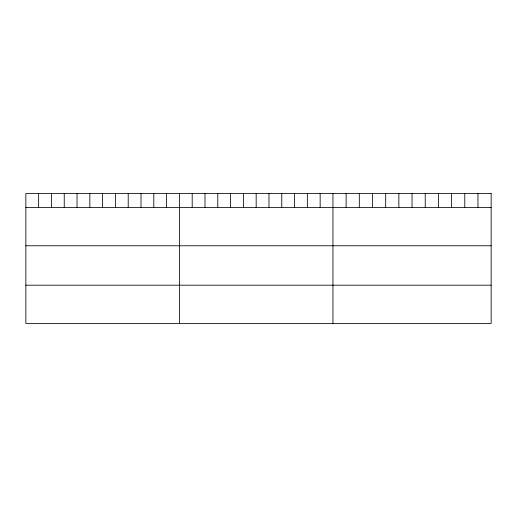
<?xml version="1.0" encoding="UTF-8"?>
<svg xmlns="http://www.w3.org/2000/svg" width="517" height="517" viewBox="0 0 517 517"><rect width="100%" height="100%" fill="white"/><g stroke="black" fill="none" stroke-linecap="round" stroke-linejoin="round"><path stroke-width="0.78" d="M25.85 207.511L491.15 207.511M25.85 245.769L491.15 245.769M25.85 285.19L491.15 285.19M477.966 193.552L477.966 207.511M464.783 193.552L464.783 207.511M451.599 193.552L451.599 207.511M438.416 193.552L438.416 207.511M425.233 193.552L425.233 207.511M412.049 193.552L412.049 207.511M398.865 193.552L398.865 207.511M385.682 193.552L385.682 207.511M372.498 193.552L372.498 207.511M359.315 193.552L359.315 207.511M346.132 193.552L346.132 207.511M332.948 193.552L332.948 323.448M320.152 193.552L320.152 207.511M307.356 193.552L307.356 207.511M294.561 193.552L294.561 207.511M281.765 193.552L281.765 207.511M268.969 193.552L268.969 207.511M256.173 193.552L256.173 207.511M243.378 193.552L243.378 207.511M230.582 193.552L230.582 207.511M217.786 193.552L217.786 207.511M204.99 193.552L204.99 207.511M192.195 193.552L192.195 207.511M179.399 193.552L179.399 323.448M166.603 193.552L166.603 207.511M153.808 193.552L153.808 207.511M141.012 193.552L141.012 207.511M128.216 193.552L128.216 207.511M115.42 193.552L115.42 207.511M102.625 193.552L102.625 207.511M89.829 193.552L89.829 207.511M77.033 193.552L77.033 207.511M64.237 193.552L64.237 207.511M51.441 193.552L51.441 207.511M38.646 193.552L38.646 207.511M491.15 193.552L25.85 193.552L25.85 323.448L491.15 323.448L491.15 193.552"/></g></svg>
